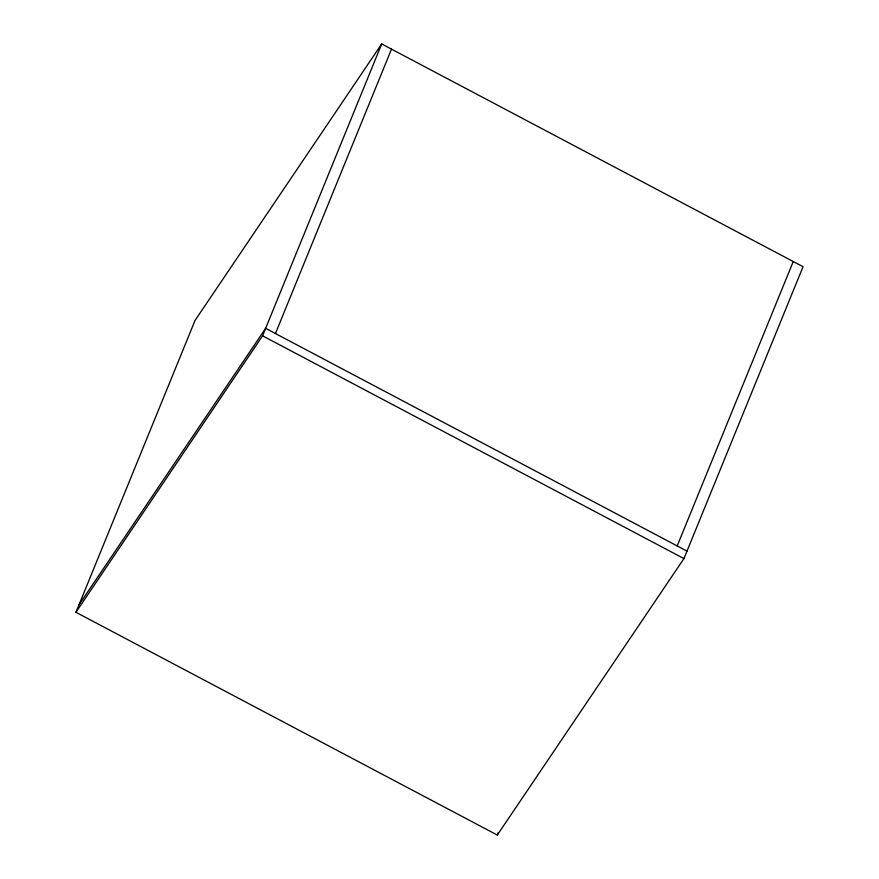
<?xml version="1.0" encoding="UTF-8"?>
<svg xmlns="http://www.w3.org/2000/svg" width="879" height="879" viewBox="0 0 879 879"><rect width="100%" height="100%" fill="white"/><g stroke="black" fill="none" stroke-linecap="round" stroke-linejoin="round"><path stroke-width="1.32" d="M75.946 612.289L195.061 320.406L381.695 43.95L803.054 266.711L683.939 558.594L497.305 835.05L75.946 612.289L262.579 335.833L381.695 43.95M275.435 333.537L391.496 49.125M497.305 835.05L498.316 832.556M677.193 545.936L793.254 261.535M79 604.807L265.634 328.35L686.993 551.111M262.579 335.833L683.939 558.594"/></g></svg>
